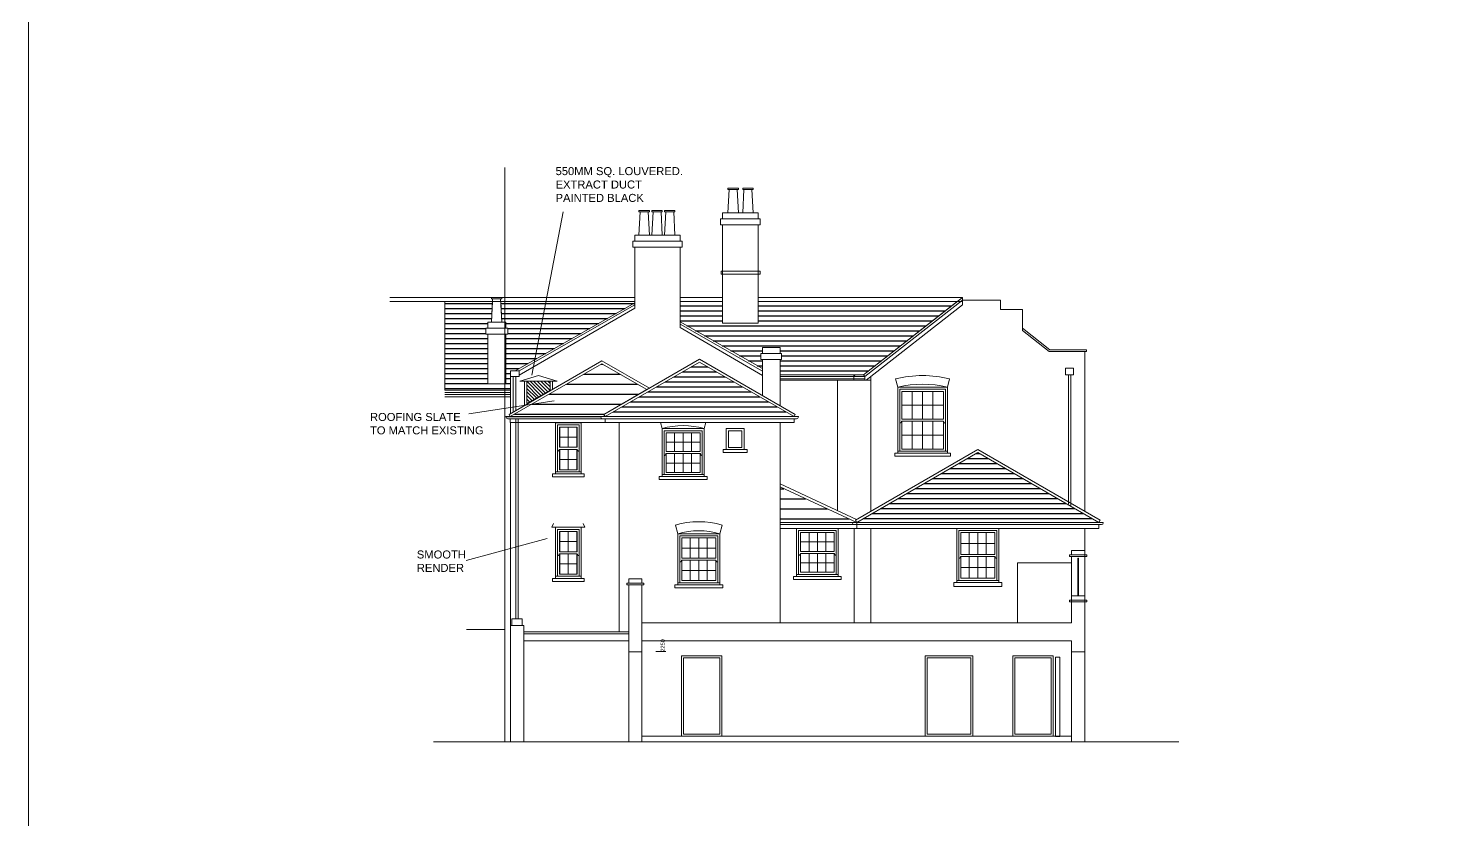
# Model space of a CAD drawing. Header units: millimetres. Extents: x -159872 to 386485, y -250577 to 158966.
# Drawn here: x 215351 to 250767, y 38331 to 58103 of the extents above; entities that cross this region are included whole.
import ezdxf

# ---------------------------------------------------------------- set-up
doc = ezdxf.new("R2010")
doc.units = ezdxf.units.MM
doc.header["$PDMODE"] = 1
doc.header["$PDSIZE"] = -2
doc.linetypes.add('ACAD_ISO10W100', pattern=[18, 12, -3, 0, -3])
doc.layers.get('0').update_dxf_attribs({"lineweight": 25})
for name, color, linetype, lineweight in [('LDS-equipment-kitchen equipment', 3, 'Continuous', 13), ('LDS-ground line', 1, 'Continuous', 35), ('LDS-hatch', 253, 'Continuous', 9), ('LDS-hatch_Hatch', 7, 'Continuous', 5), ('LDS-struct-extg-ceiling beams', 252, 'ACAD_ISO10W100', 9), ('LDS-struct-extg-doors windows', 7, 'Continuous', 9), ('LDS-struct-extg-walls', 1, 'Continuous', 40), ('LDS-text-1-50', 7, 'Continuous', 9), ('LDS-vport', 100, 'Continuous', 18)]:
    doc.layers.add(name, color=color, linetype=linetype, lineweight=lineweight)
doc.styles.add('2Stone Sans', font='')
doc.styles.add('Arial', font='Arial.ttf')
doc.styles.add('Verdana', font='Verdana.ttf')
doc.styles.get('2Stone Sans').set_extended_font_data('2Stone Sans')
doc.dimstyles.new('Standard-1', dxfattribs={"dimtxt": 2.541058, "dimasz": 0.179834, "dimexe": 0.0036, "dimexo": 0.00125, "dimgap": 0, "dimtad": 0, "dimtih": 1, "dimtoh": 1, "dimdec": 0, "dimdsep": 46, "dimtxsty": 'Verdana', "dimblk": 'VW_FILLEDARROW', "dimblk1": 'VW_FILLEDARROW', "dimblk2": 'VW_FILLEDARROW', "dimcen": 0, "dimazin": 0, "dimtfac": 1, "dimtdec": 0, "dimtix": 1, "dimtofl": 0, "dimtmove": 0, "dimatfit": 0, "dimldrblk": 'VW_FILLEDARROW', "dimfxl": 1, "dimfrac": 2, "dimtolj": 1, "dimarcsym": 0})

# ---------------------------------------------------------------- blocks, each defined once
blk = doc.blocks.new('VW_FILLEDARROW')
at = {"color": 0, "linetype": 'Continuous', "lineweight": 20, "transparency": 16777216, "flags": 128}
blk.add_lwpolyline([(-1, 0), (0, 0), (-1, 0)], close=True, dxfattribs=at)
blk = doc.blocks.new('*D502')
at = {"layer": 'Defpoints', "color": 0}
for p in [(170357, 78986), (170357, 76736), (170610, 76736)]:
    blk.add_point(p, dxfattribs=at)
at = {"layer": 'LDS-struct-extg-walls', "color": 0, "linetype": 'Continuous', "lineweight": -2}
for p, q in [((170357, 78986), (170610, 78986)), ((170610, 78986), (170610, 78986)), ((170357, 76736), (170610, 76736)), ((170610, 76735), (170610, 76735))]:
    blk.add_line(p, q, dxfattribs=at)
at = {"layer": 'LDS-struct-extg-walls', "color": 0, "lineweight": -2, "xscale": 0.179833984375, "yscale": 0.179833984375, "zscale": 0.179833984375}
for p, rotation in [((170610, 78986), 270), ((170610, 76736), 90)]:
    blk.add_blockref('VW_FILLEDARROW', p, dxfattribs=dict(at, rotation=rotation))
at = {"layer": 'LDS-struct-extg-walls', "color": 0, "lineweight": 5, "insert": (170530, 79143), "char_height": 100, "attachment_point": 5, "rotation": 90, "style": '2Stone Sans'}
blk.add_mtext('\\A1;2250', dxfattribs=at)
blk = doc.blocks.new('Group-214')
at = {"layer": 'LDS-hatch_Hatch', "linetype": 'Continuous', "lineweight": 25}
h = blk.add_hatch(dxfattribs=at)
h.set_pattern_fill('ACET-2D-ACET-2D-ACET-2D-_USE', color=41, style=0, pattern_type=2)
h.set_pattern_definition([(0, (-27560.45, 2605.8), (8e-15, 125), [])])
h.paths.add_polyline_path([(166482.18177, 87739.23699), (166508.83468, 87220.80112), (166609.0647, 87220.80112), (166609.0647, 87070.80112), (166659.0647, 87070.80112), (166659.0647, 86920.80112), (166609.0647, 86920.80112), (166609.0647, 85675.52863), (166159.0647, 85675.52863), (166159.0647, 86920.80112), (166109.0647, 86920.80112), (166109.0647, 87070.80112), (166159.0647, 87070.80112), (166159.0647, 87220.80112), (166248.83468, 87220.80112), (166275.48758, 87739.23699), (165083.19173, 87739.23699), (165083.19173, 85517.82594), (166724.77271, 85517.82594), (166724.77271, 85863.22704), (166724.77271, 86003.27509), (166839.76889, 86003.27509), (169835.95195, 87701.42885), (169835.95195, 87739.23699)])
h = blk.add_hatch(dxfattribs=at)
h.set_pattern_fill('ACET-2D-ACET-2D-ACET-2D-_USER_1-2', color=41, style=0, pattern_type=2)
h.set_pattern_definition([(0, (-20594.58, 2797.24), (8e-15, 125), [])])
h.paths.add_polyline_path([(175543.61798, 85900.71517), (177889.92202, 87739.23699), (172914.38399, 87739.23699), (172914.38399, 87192.55257), (172024.38399, 87192.55257), (172024.38399, 87739.23699), (170960.95195, 87739.23699), (170960.95195, 87224.75442), (173020.26887, 86057.5905), (173020.26887, 86284.41864), (172980.26887, 86284.41864), (172980.26887, 86434.41864), (173020.26887, 86434.41864), (173020.26887, 86584.41864), (173460.26887, 86584.41864), (173460.26887, 86434.41864), (173500.26887, 86434.41864), (173500.26887, 86284.41864), (173460.26887, 86284.41864), (173460.26887, 85900.71517)])
h = blk.add_hatch(dxfattribs=at)
h.set_pattern_fill('_USER_1-1', color=41, style=0, pattern_type=2)
h.set_pattern_definition([(-9e-11, (343676.16, 59209.9), (4e-10, 250), [])])
h.paths.add_polyline_path([(169010.40215, 86181.10299), (166721.25629, 84859.46401), (169089.77271, 84859.46401), (169057.27271, 84915.75566), (170129.66036, 85534.89896)])
h = blk.add_hatch(dxfattribs=at)
h.set_pattern_fill('ACET-2D-ACET-2D-ACET-2D-_USER_1-1', color=41, style=0, pattern_type=2)
h.set_pattern_definition([(0, (-23570, 1518.08), (8e-15, 125), [])])
h.paths.add_polyline_path([(173810.26887, 84859.46401), (171450.02079, 86222.15388), (169089.77271, 84859.46401)])
at = {"layer": 'LDS-hatch_Hatch', "linetype": 'Continuous', "lineweight": 35}
h = blk.add_hatch(dxfattribs=at)
h.set_pattern_fill('ANSI31_5', color=96, style=0, pattern_type=2)
h.set_pattern_definition([(-45, (-67394.03, 125986.805), (44.194174, 44.194174), [])])
h.paths.add_polyline_path([(167132.23643, 85186.80277), (167715.35056, 85523.46387), (167715.35056, 85746.02988), (167132.23643, 85746.02988)])
at = {"layer": 'LDS-hatch_Hatch', "linetype": 'Continuous', "lineweight": 25}
h = blk.add_hatch(dxfattribs=at)
h.set_pattern_fill('ACET-2D-ACET-2D-ACET-2D-_USER_1', color=41, style=0, pattern_type=2)
h.set_pattern_definition([(0, (-195020.02, -84022.73), (8e-15, 125), [])])
h.paths.add_polyline_path([(175377.54107, 82215.51868), (181427.54107, 82215.51868), (178402.54107, 83962.00324)])
h = blk.add_hatch(dxfattribs=at)
h.set_pattern_fill('_USER_1', color=41, style=0, pattern_type=2)
h.set_pattern_definition([(-2e-10, (349669.6, 56347.6), (8e-10, 250), [])])
h.paths.add_polyline_path([(173460.26887, 83100.44946), (173460.26887, 82215.51868), (175377.54107, 82215.51868), (175376.86157, 82216.6956)])
at = {"layer": 'LDS-equipment-kitchen equipment', "color": 7, "linetype": 'Continuous', "lineweight": 5}
for p, q in [((166793.89686, 84976.4586), (166793.89686, 85863.22704)), ((166858.89686, 85013.98636), (166858.89686, 85863.22704)), ((174892.59513, 85768.18596), (174892.59513, 82512.22687)), ((176402.54107, 85594.36315), (176346.8836, 85802.07964)), ((177642.54107, 85594.36315), (177698.19853, 85802.07964)), ((170514.77271, 84559.46401), (170474.58033, 84709.46401)), ((171564.77271, 84559.46401), (171604.96509, 84709.46401)), ((168564.50444, 83426.92442), (167774.50444, 83426.92442)), ((167774.50444, 83426.92442), (167774.50444, 83351.92442)), ((168564.50444, 83351.92442), (167774.50444, 83351.92442)), ((168564.50444, 83426.92442), (168564.50444, 83351.92442)), ((170439.77271, 83359.46406), (171639.77271, 83359.46406)), ((170439.77271, 83359.46406), (170439.77271, 83284.46406)), ((170439.77271, 83284.46406), (171639.77271, 83284.46406)), ((171639.77271, 83359.46406), (171639.77271, 83284.46406)), ((170906.12357, 81932.0229), (170847.74414, 82149.89789)), ((171956.12357, 81932.0229), (172014.3709, 82149.40489)), ((175311.84906, 82065.51868), (175311.84906, 79705.51868)), ((168564.50444, 80817.77424), (167774.50444, 80817.77424)), ((167774.50444, 80817.77424), (167774.50444, 80742.77424)), ((168564.50444, 80817.77424), (168564.50444, 80742.77424)), ((168564.50444, 80742.77424), (167774.50444, 80742.77424)), ((172030.20501, 80657.29056), (170830.20501, 80657.29056)), ((170830.20501, 80657.29056), (170830.20501, 80582.29056)), ((172030.20501, 80582.29056), (170830.20501, 80582.29056)), ((172030.20501, 80657.29056), (172030.20501, 80582.29056)), ((179002.54107, 80715.51868), (177802.54107, 80715.51868)), ((177802.54107, 80715.51868), (177802.54107, 80615.51868)), ((179002.54107, 80615.51868), (177802.54107, 80615.51868)), ((179002.54107, 80715.51868), (179002.54107, 80615.51868))]:
    blk.add_line(p, q, dxfattribs=at)
for centre, radius, start, end in [((177022.54107, 83069.19649), 2815.16667, 76.113093459, 103.886906541), ((177022.54107, 83069.19649), 2600.16667, 76.205144887, 103.794855113), ((171039.77271, 82759.46401), 1875, 73.739795293, 106.260204707), ((171430.20501, 80132.29056), 2100, 73.739795293, 106.260204707), ((171430.20501, 80132.29056), 1875, 73.739795293, 106.260204707)]:
    blk.add_arc(centre, radius, start, end, dxfattribs=at)
at = {"layer": 'LDS-ground line', "color": 7, "linetype": 'Continuous', "lineweight": 5}
blk.add_line((183427.73814, 76735.51868), (164803.51933, 76735.51868), dxfattribs=at)
at = {"layer": 'LDS-hatch', "color": 7, "linetype": 'Continuous', "lineweight": 5}
for p, q in [((167423.79349, 85885.4442), (166956.01947, 85746.02988)), ((167075.09905, 85746.02988), (167075.09905, 85153.81449)), ((167891.56751, 85746.02988), (167082.23643, 85746.02988)), ((167132.23643, 85746.02988), (167132.23643, 85186.80277)), ((167423.79349, 85885.4442), (167891.56751, 85746.02988)), ((167715.35056, 85746.02988), (167715.35056, 85523.46387)), ((167772.48793, 85746.02988), (167772.48793, 85556.45215))]:
    blk.add_line(p, q, dxfattribs=at)
at = {"layer": 'LDS-hatch', "color": 7, "linetype": 'Continuous', "lineweight": 5, "flags": 128}
for points in [[(166482.18177, 87739.23699), (166508.83468, 87220.80112), (166609.0647, 87220.80112), (166609.0647, 87070.80112), (166659.0647, 87070.80112), (166659.0647, 86920.80112), (166609.0647, 86920.80112), (166609.0647, 85675.52863), (166159.0647, 85675.52863), (166159.0647, 86920.80112), (166109.0647, 86920.80112), (166109.0647, 87070.80112), (166159.0647, 87070.80112), (166159.0647, 87220.80112), (166248.83468, 87220.80112), (166275.48758, 87739.23699), (165083.19173, 87739.23699), (165083.19173, 85517.82594), (166724.77271, 85517.82594), (166724.77271, 85863.22704), (166724.77271, 86003.27509), (166839.76889, 86003.27509), (169835.95195, 87701.42885), (169835.95195, 87739.23699)], [(175543.61798, 85900.71517), (177889.92202, 87739.23699), (172914.38399, 87739.23699), (172914.38399, 87192.55257), (172024.38399, 87192.55257), (172024.38399, 87739.23699), (170960.95195, 87739.23699), (170960.95195, 87224.75442), (173020.26887, 86057.5905), (173020.26887, 86284.41864), (172980.26887, 86284.41864), (172980.26887, 86434.41864), (173020.26887, 86434.41864), (173020.26887, 86584.41864), (173460.26887, 86584.41864), (173460.26887, 86434.41864), (173500.26887, 86434.41864), (173500.26887, 86284.41864), (173460.26887, 86284.41864), (173460.26887, 85900.71517)], [(169010.40215, 86181.10299), (166721.25629, 84859.46401), (169089.77271, 84859.46401), (169057.27271, 84915.75566), (170129.66036, 85534.89896)], [(173810.26887, 84859.46401), (171450.02079, 86222.15388), (169089.77271, 84859.46401)], [(167132.23643, 85186.80277), (167715.35056, 85523.46387), (167715.35056, 85746.02988), (167132.23643, 85746.02988)], [(175377.54107, 82215.51868), (181427.54107, 82215.51868), (178402.54107, 83962.00324)], [(173460.26887, 83100.44946), (173460.26887, 82215.51868), (175377.54107, 82215.51868), (175376.86157, 82216.6956)], [(170011.0912, 80655.51868), (169681.0912, 80655.51868), (169681.0912, 78985.51868), (170011.0912, 78985.51868)], [(181077.54107, 80230.69285), (180747.54107, 80230.69285), (180747.54107, 79705.51868), (179390.63536, 79705.51868), (170011.0912, 79705.51868), (170011.0912, 79255.51868), (180747.54107, 79255.51868), (180747.54107, 78985.51868), (181077.54107, 78985.51868)]]:
    blk.add_lwpolyline(points, close=True, dxfattribs=at)
at = {"layer": 'LDS-struct-extg-ceiling beams', "color": 7, "linetype": 'Continuous', "lineweight": 5}
for p, q in [((166583.66535, 79542.96338), (166583.66535, 91086.97258)), ((180747.54107, 76875.87535), (170011.0912, 76875.87535))]:
    blk.add_line(p, q, dxfattribs=at)
at = {"layer": 'LDS-struct-extg-doors windows', "color": 7, "linetype": 'Continuous', "lineweight": 5}
for p, q in [((172159.45275, 90535.42657), (172159.45275, 90565.42657)), ((172159.45275, 90565.42657), (172419.45275, 90565.42657)), ((172159.45275, 90535.42657), (172419.45275, 90535.42657)), ((172159.45275, 89951.8851), (172189.45275, 90535.42657)), ((172419.45275, 89951.8851), (172389.45275, 90535.42657)), ((172419.45275, 90535.42657), (172419.45275, 90565.42657)), ((172788.7176, 90565.42657), (172528.7176, 90565.42657)), ((172528.7176, 90535.42657), (172528.7176, 90565.42657)), ((172788.7176, 90535.42657), (172528.7176, 90535.42657)), ((172528.7176, 89951.8851), (172558.7176, 90535.42657)), ((172788.7176, 89951.8851), (172758.7176, 90535.42657)), ((172788.7176, 90535.42657), (172788.7176, 90565.42657)), ((170196.24023, 90008.84979), (169936.24023, 90008.84979)), ((169936.24023, 89978.84979), (169936.24023, 90008.84979)), ((170196.24023, 89978.84979), (169936.24023, 89978.84979)), ((169936.24023, 89395.30832), (169966.24023, 89978.84979)), ((170196.24023, 89395.30832), (170166.24023, 89978.84979)), ((170196.24023, 89978.84979), (170196.24023, 90008.84979)), ((170259.04298, 89978.84979), (170259.04298, 90008.84979)), ((170259.04298, 90008.84979), (170519.04298, 90008.84979)), ((170259.04298, 89978.84979), (170519.04298, 89978.84979)), ((170259.04298, 89395.30832), (170289.04298, 89978.84979)), ((170519.04298, 89395.30832), (170489.04298, 89978.84979)), ((170519.04298, 89978.84979), (170519.04298, 90008.84979)), ((170835.28556, 90008.84979), (170575.28556, 90008.84979)), ((170575.28556, 89978.84979), (170575.28556, 90008.84979)), ((170835.28556, 89978.84979), (170575.28556, 89978.84979)), ((170575.28556, 89395.30832), (170605.28556, 89978.84979)), ((170835.28556, 89395.30832), (170805.28556, 89978.84979)), ((170835.28556, 89978.84979), (170835.28556, 90008.84979)), ((171974.38399, 89801.8851), (172964.38399, 89801.8851)), ((171974.38399, 89801.8851), (171974.38399, 89651.8851)), ((171974.38399, 89651.8851), (172964.38399, 89651.8851)), ((172024.38399, 89951.8851), (172914.38399, 89951.8851)), ((172024.38399, 89951.8851), (172024.38399, 89801.8851)), ((172024.38399, 87192.55257), (172024.38399, 89651.8851)), ((172914.38399, 89951.8851), (172914.38399, 89801.8851)), ((172914.38399, 87192.55257), (172914.38399, 89651.8851)), ((172964.38399, 89801.8851), (172964.38399, 89651.8851)), ((169835.95195, 89395.30832), (170960.95195, 89395.30832)), ((169835.95195, 89395.30832), (169835.95195, 89245.30832)), ((170960.95195, 89395.30832), (170960.95195, 89245.30832)), ((169785.95195, 89245.30832), (171010.95195, 89245.30832)), ((169785.95195, 89245.30832), (169785.95195, 89095.30832)), ((169785.95195, 89095.30832), (171010.95195, 89095.30832)), ((169835.95195, 89095.30832), (169835.95195, 87568.18596)), ((169835.95195, 89095.30832), (169835.95195, 87568.18596)), ((170960.95195, 89095.30832), (170960.95195, 87081.59878)), ((171010.95195, 89245.30832), (171010.95195, 89095.30832)), ((172964.38399, 88492.45907), (171990.09759, 88492.45907)), ((172964.38399, 88417.45907), (171990.09759, 88417.45907)), ((169835.95195, 87839.23699), (163712.07446, 87839.23699)), ((166508.83468, 87834.34259), (166248.83468, 87834.34259)), ((166248.83468, 87804.34259), (166248.83468, 87834.34259)), ((166508.83468, 87804.34259), (166508.83468, 87834.34259)), ((170960.95195, 87839.23699), (172024.38399, 87839.23699)), ((172914.38399, 87839.23699), (178017.54107, 87839.23699)), ((175543.61798, 85900.71517), (178017.54107, 87839.23699)), ((178017.54107, 87839.23699), (178017.54107, 87655.02415)), ((169835.95195, 87739.23699), (163712.07446, 87739.23699)), ((166508.83468, 87804.34259), (166248.83468, 87804.34259)), ((166248.83468, 87220.80112), (166278.83468, 87804.34259)), ((166508.83468, 87220.80112), (166478.83468, 87804.34259)), ((166839.76889, 86003.27509), (169835.95195, 87701.42885)), ((166945.88057, 86001.90895), (169835.95195, 87651.4716)), ((166945.88057, 85896.10985), (169835.95195, 87568.18596)), ((170960.95195, 87739.23699), (172024.38399, 87739.23699)), ((172914.38399, 87739.23699), (178017.54107, 87739.23699)), ((175577.54107, 85857.42286), (178017.54107, 87769.36315)), ((175609.57614, 85768.18596), (178017.54107, 87655.02415)), ((178017.54107, 87769.36315), (178967.54107, 87769.36315)), ((178967.54107, 87769.36315), (178967.54107, 87534.36315)), ((178967.54107, 87534.36315), (179517.54107, 87534.36315)), ((179517.54107, 87534.36315), (179517.54107, 87009.36315)), ((166159.0647, 87220.80112), (166609.0647, 87220.80112)), ((166159.0647, 87220.80112), (166159.0647, 87070.80112)), ((166609.0647, 87220.80112), (166609.0647, 87070.80112)), ((173020.26887, 86057.5905), (170960.95195, 87224.75442)), ((173020.26887, 85996.04211), (170960.95195, 87171.43602)), ((172914.38399, 87192.55257), (172024.38399, 87192.55257)), ((166109.0647, 87070.80112), (166659.0647, 87070.80112)), ((166109.0647, 87070.80112), (166109.0647, 86920.80112)), ((166109.0647, 86920.80112), (166659.0647, 86920.80112)), ((166159.0647, 85675.52863), (166159.0647, 86920.80112)), ((166609.0647, 85675.52863), (166609.0647, 86920.80112)), ((166659.0647, 87070.80112), (166659.0647, 86920.80112)), ((173020.26887, 85890.16294), (170960.95195, 87081.59878)), ((180203.07167, 86529.36315), (179517.54107, 87066.53265)), ((180187.54107, 86484.36315), (179517.54107, 87009.36315)), ((173500.26887, 86434.41864), (172980.26887, 86434.41864)), ((172980.26887, 86284.41864), (172980.26887, 86434.41864)), ((173460.26887, 86584.41864), (173020.26887, 86584.41864)), ((173020.26887, 86434.41864), (173020.26887, 86584.41864)), ((173460.26887, 86434.41864), (173460.26887, 86584.41864)), ((173500.26887, 86284.41864), (173500.26887, 86434.41864)), ((180187.54107, 86484.36315), (181122.54107, 86484.36315)), ((180203.07167, 86529.36315), (181122.54107, 86529.36315)), ((181077.54107, 82492.64681), (181077.54107, 86484.36315)), ((181122.54107, 86529.36315), (181122.54107, 86484.36315)), ((166688.75629, 84915.75566), (169010.40215, 86256.15853)), ((166721.25629, 84859.46401), (169010.40215, 86181.10299)), ((170194.66036, 85572.42673), (169010.40215, 86256.15853)), ((170129.66036, 85534.89896), (169010.40215, 86181.10299)), ((169089.77271, 84859.46401), (171450.02079, 86222.15388)), ((173810.26887, 84859.46401), (171450.02079, 86222.15388)), ((173500.26887, 86284.41864), (172980.26887, 86284.41864)), ((173020.26887, 85390.62626), (173020.26887, 86284.41864)), ((173460.26887, 85136.59214), (173460.26887, 86284.41864)), ((166724.77271, 84936.54975), (166724.77271, 85863.22704)), ((175543.61798, 85900.71517), (173460.26887, 85900.71517)), ((175577.54107, 85857.42286), (173460.26887, 85857.42286)), ((175577.54107, 85802.42286), (173460.26887, 85802.42286)), ((175275.506, 85768.18596), (173460.26887, 85768.18596)), ((175307.54107, 85768.18596), (175275.506, 85768.18596)), ((175307.54107, 85857.42286), (175341.46415, 85900.71517)), ((175307.54107, 85900.71517), (175307.54107, 85768.18596)), ((175307.54107, 85857.42286), (175307.54107, 85768.18596)), ((175577.54107, 85768.18596), (175307.54107, 85768.18596)), ((175577.54107, 85857.42286), (175543.61798, 85900.71517)), ((175577.54107, 85857.42286), (175577.54107, 85768.18596)), ((175577.54107, 85768.18596), (175727.54107, 85768.18596)), ((175727.54107, 85860.62117), (175727.54107, 82492.64681)), ((180665.58178, 85899.51785), (180665.58178, 82672.26349)), ((180724.20656, 82638.41646), (180724.20656, 85899.51785)), ((166724.77271, 85517.82594), (165083.19173, 85517.82594)), ((166724.77271, 85462.82594), (165083.19173, 85462.82594)), ((166724.77271, 85407.82594), (165083.19173, 85407.82594)), ((166724.77271, 85352.82594), (165083.19173, 85352.82594)), ((166609.0647, 85675.52863), (166159.0647, 85675.52863)), ((176402.54107, 85594.36315), (176402.54107, 83944.36315)), ((177642.54107, 85594.36315), (176402.54107, 85594.36315)), ((177642.54107, 85594.35603), (176402.54107, 85594.3489)), ((177642.54107, 85594.35603), (176402.54107, 85594.3489)), ((176402.54107, 85594.3489), (176402.54107, 83944.36315)), ((176402.54107, 85594.3489), (176402.54107, 83944.36315)), ((176452.54107, 85542.1754), (177592.54107, 85542.18253)), ((176452.54107, 85542.1754), (176452.54107, 83996.53665)), ((176502.54107, 85490.0019), (177542.54107, 85490.00903)), ((176502.54107, 85490.0019), (176502.54107, 84795.44278)), ((176762.54107, 85490.00903), (176762.54107, 84795.4499)), ((177022.54107, 85490.00903), (177022.54107, 84795.4499)), ((177282.54107, 85490.00903), (177282.54107, 84795.4499)), ((177542.54107, 85490.00903), (177542.54107, 84795.4499)), ((177592.54107, 85542.18253), (177592.54107, 83996.54378)), ((177642.54107, 85594.36315), (177642.54107, 83944.36315)), ((177642.54107, 83944.37028), (177642.54107, 85594.35603)), ((177642.54107, 85594.35603), (177642.54107, 83944.37028)), ((165684.77651, 84930.46061), (167812.93371, 85249.3036)), ((176502.54107, 85142.72234), (177542.54107, 85142.72947)), ((166611.25629, 84849.46401), (166611.25629, 84859.46401)), ((166721.25629, 84859.46401), (166611.25629, 84859.46401)), ((166611.25629, 84857.45283), (168973.42074, 84857.45283)), ((166656.25629, 84804.46401), (169089.77271, 84804.46401)), ((166721.25629, 84804.46401), (166656.25629, 84804.46401)), ((166688.75629, 84915.75566), (166721.25629, 84859.46401)), ((166721.25629, 84804.46401), (166721.25629, 84709.46401)), ((166721.25629, 84709.46401), (166724.77271, 84709.46401)), ((166724.77271, 76735.51868), (166724.77271, 84709.46401)), ((166724.77271, 84709.46401), (169439.77271, 84709.46401)), ((166856.64275, 84804.46401), (166856.64275, 79808.43735)), ((166915.26753, 79808.43735), (166915.26753, 84804.46401)), ((168489.50444, 84701.92442), (167849.50444, 84701.92442)), ((167849.50444, 84701.92442), (167849.50444, 83426.92442)), ((168489.50444, 84701.92437), (167849.50444, 84701.92437)), ((167849.50444, 84701.92437), (167849.50444, 83426.92442)), ((168489.50444, 84701.92437), (167849.50444, 84701.92437)), ((167849.50444, 84701.92437), (167849.50444, 83426.92442)), ((167899.50444, 84649.75087), (168439.50444, 84649.75087)), ((167899.50444, 84649.75087), (167899.50444, 83479.09792)), ((168439.50444, 84649.75087), (168439.50444, 83479.09792)), ((168489.50444, 84701.92442), (168489.50444, 83426.92442)), ((168489.50444, 83426.92442), (168489.50444, 84701.92437)), ((168489.50444, 84701.92437), (168489.50444, 83426.92442)), ((168979.77271, 84849.46401), (168979.77271, 84859.46401)), ((173825.50771, 84804.46401), (169089.77271, 84804.46401)), ((173920.26887, 84849.46401), (173920.26887, 84859.46401)), ((176452.54107, 84691.09578), (176462.54107, 84691.09578)), ((176462.54107, 84701.53048), (176462.54107, 84691.09578)), ((176497.54107, 84743.26928), (177547.54107, 84743.2764)), ((176497.54107, 84743.26928), (176497.54107, 84738.05193)), ((176502.54107, 84795.44278), (177542.54107, 84795.4499)), ((176502.54107, 84743.26928), (176502.54107, 84048.71015)), ((176762.54107, 84743.26928), (176762.54107, 84048.71015)), ((177022.54107, 84743.26928), (177022.54107, 84048.71015)), ((177282.54107, 84743.26928), (177282.54107, 84048.71015)), ((177542.54107, 84743.2764), (177542.54107, 84048.71728)), ((177547.54107, 84743.2764), (177547.54107, 84738.05905)), ((177582.54107, 84701.5376), (177582.54107, 84691.1029)), ((177592.54107, 84691.1029), (177582.54107, 84691.1029)), ((167949.50444, 84597.57737), (168389.50444, 84597.57737)), ((167949.50444, 84597.57737), (167949.50444, 84092.00404)), ((167949.50444, 84345.29071), (168389.50444, 84345.29071)), ((167957.00444, 84597.57737), (167957.00444, 84092.00404)), ((168169.50444, 84597.57737), (168169.50444, 84092.00404)), ((168382.00444, 84597.57737), (168382.00444, 84092.00404)), ((168389.50444, 84597.57737), (168389.50444, 84092.00404)), ((171564.77271, 84559.46401), (170514.77271, 84559.46401)), ((170514.77271, 84559.46401), (170514.77271, 83359.46406)), ((171564.77271, 84559.46401), (170514.77271, 84559.46401)), ((170514.77271, 84559.46401), (170514.77271, 83359.46406)), ((170564.77271, 84507.29051), (171514.77271, 84507.29051)), ((170564.77271, 84507.29051), (170564.77271, 83411.63756)), ((170614.77271, 84455.11701), (171464.77271, 84455.11701)), ((170614.77271, 84455.11701), (170614.77271, 83985.54369)), ((170827.27271, 84455.11701), (170827.27271, 83985.54369)), ((171039.77271, 84455.11701), (171039.77271, 83985.54369)), ((171252.27271, 84455.11701), (171252.27271, 83985.54369)), ((171464.77271, 84455.11701), (171464.77271, 83985.54369)), ((171514.77271, 84507.29051), (171514.77271, 83411.63756)), ((171564.77271, 83359.46406), (171564.77271, 84559.46401)), ((171564.77271, 84559.46401), (171564.77271, 83359.46406)), ((172114.77271, 84559.46401), (172564.77271, 84559.46401)), ((172114.77271, 84034.46401), (172114.77271, 84559.46401)), ((172564.77271, 84034.46401), (172564.77271, 84559.46401)), ((176502.54107, 84395.98972), (177542.54107, 84395.99684)), ((167899.50444, 83987.65704), (167909.50444, 83987.65704)), ((167909.50444, 83998.09174), (167909.50444, 83987.65704)), ((167944.50444, 84039.83054), (168394.50444, 84039.83054)), ((167944.50444, 84039.83054), (167944.50444, 84034.61319)), ((167949.50444, 84092.00404), (168389.50444, 84092.00404)), ((167949.50444, 84039.83054), (167949.50444, 83531.27142)), ((167957.00444, 84039.83054), (167957.00444, 83531.27142)), ((168169.50444, 84039.83054), (168169.50444, 83531.27142)), ((168382.00444, 84039.83054), (168382.00444, 83531.27142)), ((168389.50444, 84039.83054), (168389.50444, 83531.27142)), ((168394.50444, 84039.83054), (168394.50444, 84034.61319)), ((168429.50444, 83998.09174), (168429.50444, 83987.65704)), ((168439.50444, 83987.65704), (168429.50444, 83987.65704)), ((170614.77271, 84220.33035), (171464.77271, 84220.33035)), ((170614.77271, 83985.54369), (171464.77271, 83985.54369)), ((172039.77271, 84034.46401), (172639.77271, 84034.46401)), ((172039.77271, 83959.46401), (172039.77271, 84034.46401)), ((172039.77271, 83959.46401), (172639.77271, 83959.46401)), ((172639.77271, 83959.46401), (172639.77271, 84034.46401)), ((175377.54107, 82215.51868), (178402.54107, 83962.00324)), ((176327.54107, 83944.36315), (176327.54107, 83869.36315)), ((177717.54107, 83944.36315), (176327.54107, 83944.36315)), ((176402.54107, 83996.53665), (177642.54107, 83996.54378)), ((176402.54107, 83944.36315), (177642.54107, 83944.37028)), ((176402.54107, 83944.36315), (177642.54107, 83944.37028)), ((176502.54107, 84048.71015), (177542.54107, 84048.71728)), ((177717.54107, 83944.36315), (177717.54107, 83869.36315)), ((181427.54107, 82215.51868), (178402.54107, 83962.00324)), ((167949.50444, 83785.55098), (168389.50444, 83785.55098)), ((170564.77271, 83881.19669), (170574.77271, 83881.19669)), ((170574.77271, 83891.63139), (170574.77271, 83881.19669)), ((170609.77271, 83933.37019), (171469.77271, 83933.37019)), ((170609.77271, 83933.37019), (170609.77271, 83928.15284)), ((170614.77271, 83933.37019), (170614.77271, 83463.81106)), ((171464.77271, 83698.59062), (170614.77271, 83698.59062)), ((170827.27271, 83933.37019), (170827.27271, 83463.81106)), ((171039.77271, 83933.37019), (171039.77271, 83463.81106)), ((171252.27271, 83933.37019), (171252.27271, 83463.81106)), ((171464.77271, 83933.37019), (171464.77271, 83463.81106)), ((171469.77271, 83933.37019), (171469.77271, 83928.15284)), ((171504.77271, 83891.63139), (171504.77271, 83881.19669)), ((171514.77271, 83881.19669), (171504.77271, 83881.19669)), ((177717.54107, 83869.36315), (176327.54107, 83869.36315)), ((167849.50444, 83479.09792), (168489.50444, 83479.09792)), ((167849.50444, 83426.92442), (168489.50444, 83426.92442)), ((167849.50444, 83426.92442), (168489.50444, 83426.92442)), ((167949.50444, 83531.27142), (168389.50444, 83531.27142)), ((170514.77271, 83411.63756), (171564.77271, 83411.63756)), ((170514.77271, 83359.46406), (171564.77271, 83359.46406)), ((170514.77271, 83359.46406), (171564.77271, 83359.46406)), ((170614.77271, 83463.81106), (171464.77271, 83463.81106)), ((175374.78486, 82288.98292), (173460.26887, 83175.36453)), ((175379.41396, 82215.51868), (173460.26887, 83100.44946)), ((167755.05296, 82092.77419), (167801.7007, 82185.38423)), ((168583.95593, 82092.77419), (168537.30819, 82185.38423)), ((175379.41396, 82215.51868), (173460.26887, 82215.51868)), ((175345.04107, 82271.81033), (175377.54107, 82215.51868)), ((175377.54107, 82215.51868), (175377.54107, 82065.51868)), ((165619.79295, 81261.23445), (167638.10991, 81812.47399)), ((167849.50444, 82092.77419), (167755.05296, 82092.77419)), ((168489.50444, 82092.77424), (167849.50444, 82092.77424)), ((167849.50444, 82092.77424), (167849.50444, 80817.77424)), ((168489.50444, 82092.77419), (167849.50444, 82092.77419)), ((167849.50444, 82092.77419), (167849.50444, 80817.77424)), ((168489.50444, 82092.77419), (167849.50444, 82092.77419)), ((167849.50444, 82092.77419), (167849.50444, 80817.77424)), ((167899.50444, 82040.60069), (168439.50444, 82040.60069)), ((167899.50444, 82040.60069), (167899.50444, 80869.94774)), ((167949.50444, 81988.42719), (168389.50444, 81988.42719)), ((167949.50444, 81988.42719), (167949.50444, 81482.85386)), ((167957.00444, 81988.42719), (167957.00444, 81482.85386)), ((168169.50444, 81988.42719), (168169.50444, 81482.85386)), ((168382.00444, 81988.42719), (168382.00444, 81482.85386)), ((168389.50444, 81988.42719), (168389.50444, 81482.85386)), ((168439.50444, 82040.60069), (168439.50444, 80869.94774)), ((168489.50444, 82092.77424), (168489.50444, 80817.77424)), ((168489.50444, 80817.77424), (168489.50444, 82092.77419)), ((168489.50444, 82092.77419), (168489.50444, 80817.77424)), ((168489.50444, 82092.77419), (168583.95593, 82092.77419)), ((171955.20501, 81932.29056), (170905.20501, 81932.29056)), ((170905.20501, 81932.29056), (170905.20501, 80657.29056)), ((171955.20501, 81932.29051), (170905.20501, 81932.29051)), ((170905.20501, 81932.29051), (170905.20501, 80657.29056)), ((171955.20501, 81932.29051), (170905.20501, 81932.29051)), ((170905.20501, 81932.29051), (170905.20501, 80657.29056)), ((170955.20501, 81880.11701), (171905.20501, 81880.11701)), ((170955.20501, 81880.11701), (170955.20501, 80709.46406)), ((171005.20501, 81827.94351), (171855.20501, 81827.94351)), ((171005.20501, 81827.94351), (171005.20501, 81322.37019)), ((171217.70501, 81827.94351), (171217.70501, 81322.37019)), ((171430.20501, 81827.94351), (171430.20501, 81322.37019)), ((171642.70501, 81827.94351), (171642.70501, 81322.37019)), ((171855.20501, 81827.94351), (171855.20501, 81322.37019)), ((171905.20501, 81880.11701), (171905.20501, 80709.46406)), ((171955.20501, 81932.29056), (171955.20501, 80657.29056)), ((171955.20501, 80657.29056), (171955.20501, 81932.29051)), ((171955.20501, 81932.29051), (171955.20501, 80657.29056)), ((175377.54107, 82160.51868), (173460.26887, 82160.51868)), ((175377.54107, 82065.51868), (173460.26887, 82065.51868)), ((173874.56249, 82065.51868), (173874.56249, 80865.51868)), ((174904.56249, 82065.51868), (173874.56249, 82065.51868)), ((174914.56249, 82065.51863), (173874.56249, 82065.51863)), ((173874.56249, 82065.51863), (173874.56249, 80865.51868)), ((174914.56249, 82065.51863), (173874.56249, 82065.51863)), ((173874.56249, 82065.51863), (173874.56249, 80865.51868)), ((173924.56249, 82013.34513), (174864.56249, 82013.34513)), ((173924.56249, 82013.34513), (173924.56249, 80917.69218)), ((173974.56249, 81961.17163), (174814.56249, 81961.17163)), ((173974.56249, 81961.17163), (173974.56249, 81491.5983)), ((174184.56249, 81961.17163), (174184.56249, 81491.5983)), ((174394.56249, 81961.17163), (174394.56249, 81491.5983)), ((174604.56249, 81961.17163), (174604.56249, 81491.5983)), ((174814.56249, 81961.17163), (174814.56249, 81491.5983)), ((174864.56249, 82013.34513), (174864.56249, 80917.69218)), ((174914.56249, 82065.51868), (174914.56249, 80865.51868)), ((174914.56249, 80865.51868), (174914.56249, 82065.51863)), ((174914.56249, 82065.51863), (174914.56249, 80865.51868)), ((181427.54107, 82160.51868), (175377.54107, 82160.51868)), ((178927.54107, 82065.51868), (177877.54107, 82065.51868)), ((177877.54107, 82065.51868), (177877.54107, 80715.51868)), ((178927.54107, 82065.51863), (177877.54107, 82065.51863)), ((177877.54107, 82065.51863), (177877.54107, 80715.51868)), ((178927.54107, 82065.51863), (177877.54107, 82065.51863)), ((177877.54107, 82065.51863), (177877.54107, 80715.51868)), ((177927.54107, 82013.34513), (178877.54107, 82013.34513)), ((177927.54107, 82013.34513), (177927.54107, 80767.69218)), ((177977.54107, 81961.17163), (178827.54107, 81961.17163)), ((177977.54107, 81961.17163), (177977.54107, 81416.5983)), ((178190.04107, 81961.17163), (178190.04107, 81416.5983)), ((178402.54107, 81961.17163), (178402.54107, 81416.5983)), ((178615.04107, 81961.17163), (178615.04107, 81416.5983)), ((178827.54107, 81961.17163), (178827.54107, 81416.5983)), ((178877.54107, 82013.34513), (178877.54107, 80767.69218)), ((178927.54107, 82065.51868), (178927.54107, 80715.51868)), ((178927.54107, 80715.51868), (178927.54107, 82065.51863)), ((178927.54107, 82065.51863), (178927.54107, 80715.51868)), ((167949.50444, 81736.14052), (168389.50444, 81736.14052)), ((167949.50444, 81482.85386), (168389.50444, 81482.85386)), ((171005.20501, 81575.65685), (171855.20501, 81575.65685)), ((173974.56249, 81726.38497), (174814.56249, 81726.38497)), ((173974.56249, 81491.5983), (174814.56249, 81491.5983)), ((177977.54107, 81688.88497), (178827.54107, 81688.88497)), ((167899.50444, 81378.50686), (167909.50444, 81378.50686)), ((167909.50444, 81388.94156), (167909.50444, 81378.50686)), ((167944.50444, 81430.68036), (168394.50444, 81430.68036)), ((167944.50444, 81430.68036), (167944.50444, 81425.46301)), ((167949.50444, 81430.68036), (167949.50444, 80922.12124)), ((167949.50444, 81176.4008), (168389.50444, 81176.4008)), ((167957.00444, 81430.68036), (167957.00444, 80922.12124)), ((168169.50444, 81430.68036), (168169.50444, 80922.12124)), ((168382.00444, 81430.68036), (168382.00444, 80922.12124)), ((168389.50444, 81430.68036), (168389.50444, 80922.12124)), ((168394.50444, 81430.68036), (168394.50444, 81425.46301)), ((168429.50444, 81388.94156), (168429.50444, 81378.50686)), ((168439.50444, 81378.50686), (168429.50444, 81378.50686)), ((170955.20501, 81218.02319), (170965.20501, 81218.02319)), ((170965.20501, 81228.45789), (170965.20501, 81218.02319)), ((171000.20501, 81270.19669), (171860.20501, 81270.19669)), ((171000.20501, 81270.19669), (171000.20501, 81264.97934)), ((171005.20501, 81322.37019), (171855.20501, 81322.37019)), ((171005.20501, 81270.19669), (171005.20501, 80761.63756)), ((171217.70501, 81270.19669), (171217.70501, 80761.63756)), ((171430.20501, 81270.19669), (171430.20501, 80761.63756)), ((171642.70501, 81270.19669), (171642.70501, 80761.63756)), ((171855.20501, 81270.19669), (171855.20501, 80761.63756)), ((171860.20501, 81270.19669), (171860.20501, 81264.97934)), ((171895.20501, 81228.45789), (171895.20501, 81218.02319)), ((171905.20501, 81218.02319), (171895.20501, 81218.02319)), ((173924.56249, 81387.2513), (173934.56249, 81387.2513)), ((173934.56249, 81397.686), (173934.56249, 81387.2513)), ((173969.56249, 81439.4248), (174819.56249, 81439.4248)), ((173969.56249, 81439.4248), (173969.56249, 81434.20745)), ((173974.56249, 81439.4248), (173974.56249, 80969.86568)), ((174814.56249, 81204.64524), (173974.56249, 81204.64524)), ((174184.56249, 81439.4248), (174184.56249, 80969.86568)), ((174394.56249, 81439.4248), (174394.56249, 80969.86568)), ((174604.56249, 81439.4248), (174604.56249, 80969.86568)), ((174814.56249, 81439.4248), (174814.56249, 80969.86568)), ((174819.56249, 81439.4248), (174819.56249, 81434.20745)), ((174854.56249, 81397.686), (174854.56249, 81387.2513)), ((174864.56249, 81387.2513), (174854.56249, 81387.2513)), ((177927.54107, 81312.2513), (177937.54107, 81312.2513)), ((177937.54107, 81322.686), (177937.54107, 81312.2513)), ((177972.54107, 81364.4248), (178832.54107, 81364.4248)), ((177972.54107, 81364.4248), (177972.54107, 81359.20745)), ((177977.54107, 81416.5983), (178827.54107, 81416.5983)), ((177977.54107, 81364.4248), (177977.54107, 80819.86568)), ((178190.04107, 81364.4248), (178190.04107, 80819.86568)), ((178402.54107, 81364.4248), (178402.54107, 80819.86568)), ((178615.04107, 81364.4248), (178615.04107, 80819.86568)), ((178827.54107, 81364.4248), (178827.54107, 80819.86568)), ((178832.54107, 81364.4248), (178832.54107, 81359.20745)), ((178867.54107, 81322.686), (178867.54107, 81312.2513)), ((178877.54107, 81312.2513), (178867.54107, 81312.2513)), ((181127.54107, 81407.02016), (180697.54107, 81407.02016)), ((181127.54107, 81362.02016), (180697.54107, 81362.02016)), ((180747.54107, 81362.02016), (180747.54107, 80380.69285)), ((180902.54107, 80380.69285), (180902.54107, 81319.20376)), ((180922.54107, 81319.20376), (180902.54107, 81319.20376)), ((180922.54107, 80380.69285), (180922.54107, 81319.20376)), ((167849.50444, 80869.94774), (168489.50444, 80869.94774)), ((167849.50444, 80817.77424), (168489.50444, 80817.77424)), ((167849.50444, 80817.77424), (168489.50444, 80817.77424)), ((167949.50444, 80922.12124), (168389.50444, 80922.12124)), ((169681.0912, 80805.51868), (169681.0912, 80700.51868)), ((170011.0912, 80805.51868), (169681.0912, 80805.51868)), ((170011.0912, 80805.51868), (170011.0912, 80700.51868)), ((171005.20501, 81015.91712), (171855.20501, 81015.91712)), ((171005.20501, 80761.63756), (171855.20501, 80761.63756)), ((173799.56249, 80865.51868), (174989.56249, 80865.51868)), ((173799.56249, 80865.51868), (173799.56249, 80790.51868)), ((173799.56249, 80790.51868), (174989.56249, 80790.51868)), ((173874.56249, 80917.69218), (174914.56249, 80917.69218)), ((173874.56249, 80865.51868), (174914.56249, 80865.51868)), ((174904.56249, 80865.51868), (173874.56249, 80865.51868)), ((173974.56249, 80969.86568), (174814.56249, 80969.86568)), ((174989.56249, 80790.51868), (174989.56249, 80865.51868)), ((177877.54107, 80767.69218), (178927.54107, 80767.69218)), ((177977.54107, 81092.14524), (178827.54107, 81092.14524)), ((177977.54107, 80819.86568), (178827.54107, 80819.86568)), ((169631.0912, 80700.51868), (169631.0912, 80655.51868)), ((170060.85031, 80700.51868), (169631.0912, 80700.51868)), ((170060.85031, 80655.51868), (169631.0912, 80655.51868)), ((170060.85031, 80700.51868), (170060.85031, 80655.51868)), ((170905.20501, 80709.46406), (171955.20501, 80709.46406)), ((170905.20501, 80657.29056), (171955.20501, 80657.29056)), ((170905.20501, 80657.29056), (171955.20501, 80657.29056)), ((177877.54107, 80715.51868), (178927.54107, 80715.51868)), ((177877.54107, 80715.51868), (178927.54107, 80715.51868)), ((181127.54107, 80275.69285), (180697.54107, 80275.69285)), ((181127.54107, 80230.69285), (180697.54107, 80230.69285)), ((166583.66535, 79542.96338), (165628.3458, 79542.96338)), ((166583.66535, 76735.51868), (166583.66535, 79542.96338)), ((169681.0912, 79430.51868), (167054.77271, 79430.51868)), ((169681.0912, 79255.51868), (167054.77271, 79255.51868)), ((169681.0912, 78985.51868), (169681.0912, 76735.51868)), ((170011.0912, 78985.51868), (170011.0912, 76735.51868)), ((180747.54107, 78985.51868), (180747.54107, 76735.51868)), ((181077.54107, 78985.51868), (181077.54107, 76735.51868))]:
    blk.add_line(p, q, dxfattribs=at)
at = {"layer": 'LDS-struct-extg-doors windows', "color": 7, "linetype": 'Continuous', "lineweight": 5, "flags": 128}
blk.add_lwpolyline([(169010.40215, 86181.10299), (170129.66036, 85534.89896), (169051.75814, 84912.57183), (169089.77271, 84859.46401), (166721.25629, 84859.46401), (169010.40215, 86181.10299)], dxfattribs=at)
for points in [[(180794.62312, 85899.51785), (180593.09531, 85899.51785), (180593.09531, 86068.48914), (180794.62312, 86068.48914)], [(166724.77271, 86003.27509), (166945.88057, 86003.27509), (166945.88057, 85863.22704), (166724.77271, 85863.22704)], [(172564.77271, 84034.46401), (172114.77271, 84034.46401), (172114.77271, 84559.46401), (172564.77271, 84559.46401)], [(172509.77271, 84089.46401), (172169.77271, 84089.46401), (172169.77271, 84504.46401), (172509.77271, 84504.46401)], [(180747.54107, 79705.51868), (179390.63536, 79705.51868), (179390.63536, 81207.79501), (180747.54107, 81207.79501)], [(172004.68807, 76875.87535), (170996.57941, 76875.87535), (170996.57941, 78881.19897), (172004.68807, 78881.19897)], [(171954.68807, 76925.87535), (171046.57941, 76925.87535), (171046.57941, 78831.19897), (171954.68807, 78831.19897)], [(178279.1172, 76875.87535), (177089.00854, 76875.87535), (177089.00854, 78881.19897), (178279.1172, 78881.19897)], [(178229.1172, 76925.87535), (177139.00854, 76925.87535), (177139.00854, 78831.19897), (178229.1172, 78831.19897)], [(180287.21086, 76875.87535), (179279.10221, 76875.87535), (179279.10221, 78881.19897), (180287.21086, 78881.19897)], [(180237.21086, 76925.87535), (179329.10221, 76925.87535), (179329.10221, 78831.19897), (180237.21086, 78831.19897)], [(180340.0835, 76868.60162), (180454.99899, 76868.60162), (180454.99899, 78844.41779), (180340.0835, 78844.41779)]]:
    blk.add_lwpolyline(points, close=True, dxfattribs=at)
at = {"layer": 'LDS-struct-extg-doors windows', "color": 7, "linetype": 'Continuous', "lineweight": 5}
blk.add_arc((166656.25629, 84849.46401), 45, 180, 270, dxfattribs=at)
for points in [[(176462.54107, 84701.53048), (176474.91544, 84701.53048), (176497.54107, 84725.13965), (176497.54107, 84738.05193)], [(177547.54107, 84738.05905), (177547.54107, 84725.14677), (177570.1667, 84701.5376), (177582.54107, 84701.5376)], [(167909.50444, 83998.09174), (167921.87881, 83998.09174), (167944.50444, 84021.70091), (167944.50444, 84034.61319)], [(168394.50444, 84034.61319), (168394.50444, 84021.70091), (168417.13008, 83998.09174), (168429.50444, 83998.09174)], [(170574.77271, 83891.63139), (170587.14708, 83891.63139), (170609.77271, 83915.24055), (170609.77271, 83928.15284)], [(171469.77271, 83928.15284), (171469.77271, 83915.24055), (171492.39834, 83891.63139), (171504.77271, 83891.63139)], [(167909.50444, 81388.94156), (167921.87881, 81388.94156), (167944.50444, 81412.55073), (167944.50444, 81425.46301)], [(168394.50444, 81425.46301), (168394.50444, 81412.55073), (168417.13008, 81388.94156), (168429.50444, 81388.94156)], [(170965.20501, 81228.45789), (170977.57938, 81228.45789), (171000.20501, 81252.06705), (171000.20501, 81264.97934)], [(171860.20501, 81264.97934), (171860.20501, 81252.06705), (171882.83064, 81228.45789), (171895.20501, 81228.45789)], [(173934.56249, 81397.686), (173946.93686, 81397.686), (173969.56249, 81421.29517), (173969.56249, 81434.20745)], [(174819.56249, 81434.20745), (174819.56249, 81421.29517), (174842.18812, 81397.686), (174854.56249, 81397.686)], [(177937.54107, 81322.686), (177949.91544, 81322.686), (177972.54107, 81346.29517), (177972.54107, 81359.20745)], [(178832.54107, 81359.20745), (178832.54107, 81346.29517), (178855.1667, 81322.686), (178867.54107, 81322.686)]]:
    blk.add_open_spline(points, degree=2, dxfattribs=at)
at = {"layer": 'LDS-struct-extg-walls', "color": 7, "linetype": 'Continuous', "lineweight": 5}
for p, q in [((168039.9166, 89976.1829), (167260.05433, 85892.75543)), ((171990.09759, 88417.45907), (171990.09759, 88492.45907)), ((172964.38399, 88417.45907), (172964.38399, 88492.45907)), ((169057.27271, 84915.75566), (171450.02079, 86297.20941)), ((173842.76887, 84915.75566), (171450.02079, 86297.20941)), ((166956.01947, 85746.02988), (167765.35056, 85746.02988)), ((169089.77271, 84859.46401), (168979.77271, 84859.46401)), ((169089.77271, 84804.46401), (169024.77271, 84804.46401)), ((169057.27271, 84915.75566), (169089.77271, 84859.46401)), ((173810.26887, 84859.46401), (169089.77271, 84859.46401)), ((169089.77271, 84804.46401), (169089.77271, 84709.46401)), ((173810.26887, 84709.46401), (169089.77271, 84709.46401)), ((169439.77271, 84709.46401), (169439.77271, 79480.51868)), ((173460.26887, 84709.46401), (173460.26887, 79705.51868)), ((173842.76887, 84915.75566), (173810.26887, 84859.46401)), ((173920.26887, 84859.46401), (173810.26887, 84859.46401)), ((173810.26887, 84804.46401), (173810.26887, 84709.46401)), ((173875.26887, 84804.46401), (173825.50771, 84804.46401)), ((175345.04107, 82271.81033), (178402.54107, 84037.05878)), ((181460.04107, 82271.81033), (178402.54107, 84037.05878)), ((181427.54107, 82215.51868), (175377.54107, 82215.51868)), ((181460.04107, 82271.81033), (181427.54107, 82215.51868)), ((181427.54107, 82215.51868), (181537.54107, 82215.51868)), ((181537.54107, 82215.51868), (181537.54107, 82205.51868)), ((175312.54107, 82160.51868), (175377.54107, 82160.51868)), ((181427.54107, 82065.51868), (175377.54107, 82065.51868)), ((175727.54107, 82065.51868), (175727.54107, 79705.51868)), ((181077.54107, 82065.51868), (181077.54107, 78985.51868)), ((181492.54107, 82160.51868), (181427.54107, 82160.51868)), ((181427.54107, 82160.51868), (181427.54107, 82065.51868)), ((180747.54107, 81512.02016), (180747.54107, 81407.02016)), ((181077.54107, 81512.02016), (180747.54107, 81512.02016)), ((181077.54107, 81512.02016), (181077.54107, 81407.02016)), ((180697.54107, 81407.02016), (180697.54107, 81362.02016)), ((181127.54107, 81407.02016), (181127.54107, 81362.02016)), ((169681.0912, 80655.51868), (169681.0912, 78985.51868)), ((170011.0912, 80655.51868), (170011.0912, 79705.51868)), ((180697.54107, 80275.69285), (180697.54107, 80230.69285)), ((180747.54107, 80380.69285), (180747.54107, 80275.69285)), ((181077.54107, 80380.69285), (180747.54107, 80380.69285)), ((181127.54107, 80275.69285), (181127.54107, 80230.69285)), ((166762.3428, 79643.50648), (166762.3428, 79808.43735)), ((167019.9558, 79808.43735), (166762.3428, 79808.43735)), ((167019.9558, 79643.50648), (167019.9558, 79808.43735)), ((180747.54107, 79705.51868), (170011.0912, 79705.51868)), ((167054.77271, 79643.50648), (166724.77271, 79643.50648)), ((166724.77271, 76735.51868), (166724.77271, 79643.50648)), ((167054.77271, 76735.51868), (167054.77271, 79643.50648)), ((169681.0912, 79480.51868), (167054.77271, 79480.51868)), ((170011.0912, 78985.51868), (169681.0912, 78985.51868)), ((180747.54107, 79255.51868), (170011.0912, 79255.51868)), ((170011.0912, 79255.51868), (170011.0912, 78985.51868)), ((180747.54107, 79255.51868), (180747.54107, 78985.51868)), ((181077.54107, 78985.51868), (180747.54107, 78985.51868))]:
    blk.add_line(p, q, dxfattribs=at)
for centre, start, end in [((169024.77271, 84849.46401), 180, 270), ((173875.26887, 84849.46401), 270, 0), ((175312.54107, 82205.51868), 180, 270), ((181492.54107, 82205.51868), 270, 0)]:
    blk.add_arc(centre, 45, start, end, dxfattribs=at)
at = {"layer": 'LDS-text-1-50', "color": 7, "char_height": 200, "attachment_point": 1, "line_spacing_factor": 1.004016, "style": 'Arial'}
for s, insert, width in [('550MM SQ. LOUVERED.\\PEXTRACT DUCT\\PPAINTED BLACK', (167852.23571, 91093.11905), 4500), ('ROOFING SLATE\\PTO MATCH EXISTING', (163214.51092, 84950.46335), 4442.8571429), ('SMOOTH\\PRENDER', (164384.99531, 81514.0401), 1700)]:
    blk.add_mtext(s, dxfattribs=dict(at, insert=insert, width=width))
at = {"layer": 'LDS-struct-extg-walls', "color": 7, "linetype": 'Continuous', "lineweight": 5}
dim = blk.add_linear_dim(base=(170610.02056, 76735.51868), p1=(170356.9014, 78985.51868), p2=(170356.9014, 76735.51868), angle=270, dimstyle='Standard-1', override={"dimtxt": 100, "dimgap": 2.79029e-13, "dimtad": 1, "dimtih": 0, "dimtoh": 0, "dimdec": 4, "dimpost": '<>', "dimtxsty": '2Stone Sans', "dimtix": 0, "dimtmove": 2}, dxfattribs=at)
dim.commit()
dim.dimension.update_dxf_attribs({"geometry": '*D502', "text_midpoint": (170530.11639, 79143.19895), "dimtype": 160})

msp = doc.modelspace()

# ---------------------------------------------------------------- linework, layer by layer
at = {"layer": 'LDS-vport', "color": 7, "linetype": 'Continuous', "lineweight": 5, "transparency": 33554687, "flags": 128}
msp.add_lwpolyline([(215350.91413, 84643.97935), (303498.00446, 84643.97935), (303498.00446, 35643.97935), (215350.91413, 35643.97935)], close=True, dxfattribs=at)

# ---------------------------------------------------------------- block references
at = {"layer": 'LDS-text-1-50', "color": 7}
msp.add_blockref('Group-214', (60673.51323, -36457.51522), dxfattribs=at)

doc.saveas('drawing.dxf')
